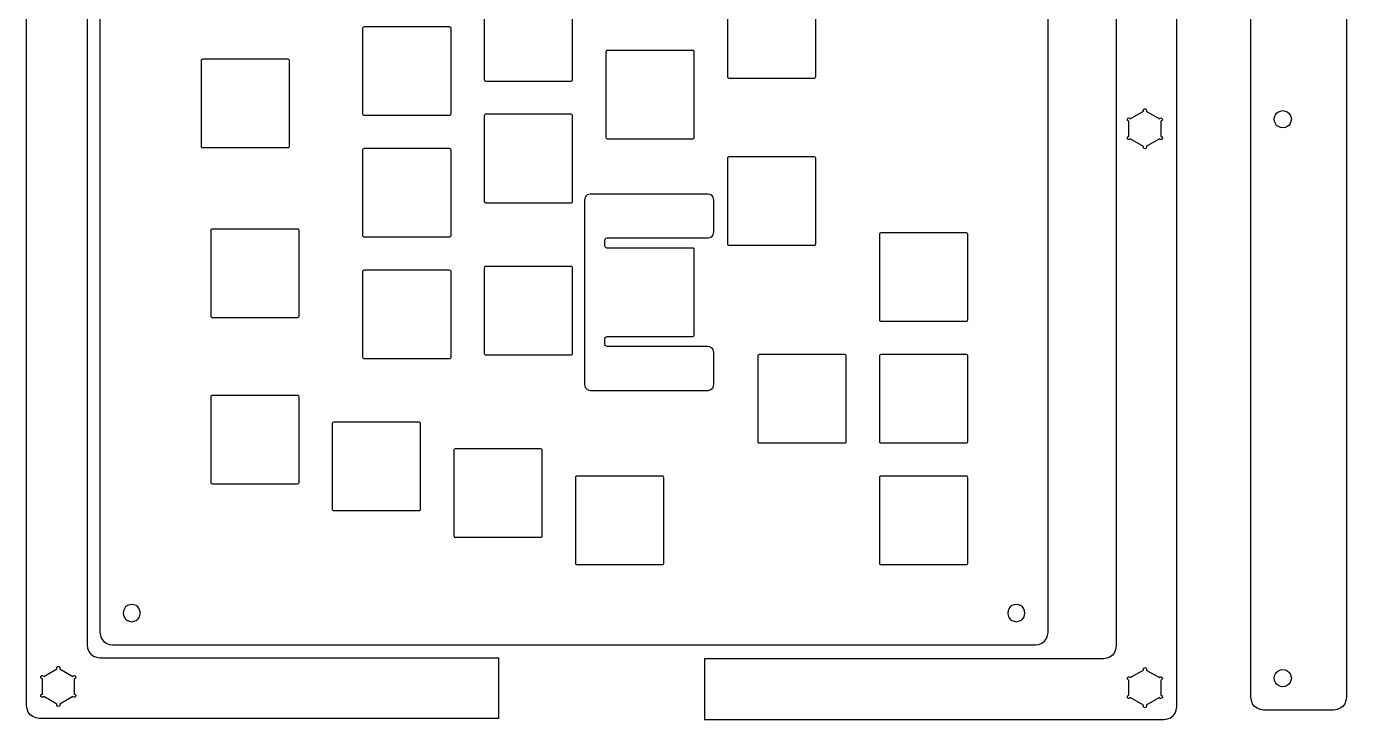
# Model space of a CAD drawing. Extents: x -3 to 2245, y -1140 to 1114.
# Drawn here: x 1464 to 2245, y -1140 to -730 of the extents above; entities that cross this region are included whole.
import ezdxf

# ---------------------------------------------------------------- set-up
doc = ezdxf.new("R2010")
doc.units = 0

msp = doc.modelspace()

# ---------------------------------------------------------------- linework, layer by layer
at = {"layer": 'cutting'}
for p, q in [((1507.34, 253.348), (1507.34, -1088.44)), ((2188.8, -1126.94), (2188.8, 214.839)), ((2245.48, 214.839), (2245.48, -1126.94)), ((1463.85, -1131.88), (1463.85, -410.174)), ((1499.75, -410.174), (1499.75, -1095.98)), ((2109.06, -557.844), (2109.06, -1096.69)), ((2144.96, -1132.58), (2144.96, -557.844)), ((2068.81, -1088.44), (2068.81, -693.45)), ((1734.91, -710.789), (1734.91, -761.424)), ((1787.25, -761.424), (1787.25, -710.789)), ((1878.88, -708.956), (1878.88, -759.591)), ((1931.22, -759.591), (1931.22, -708.956)), ((1663.04, -730.614), (1662.93, -731.042)), ((1662.93, -731.042), (1662.93, -781.678)), ((1663.35, -730.308), (1663.04, -730.614)), ((1663.78, -730.192), (1663.35, -730.308)), ((1714.41, -730.192), (1663.78, -730.192)), ((1714.84, -730.308), (1714.41, -730.192)), ((1715.15, -730.614), (1714.84, -730.308)), ((1715.26, -731.042), (1715.15, -730.614)), ((1715.26, -781.678), (1715.26, -731.042)), ((1567.39, -749.696), (1567.28, -750.125)), ((1567.28, -750.125), (1567.28, -800.76)), ((1567.7, -749.391), (1567.39, -749.696)), ((1568.13, -749.275), (1567.7, -749.391)), ((1618.76, -749.275), (1568.13, -749.275)), ((1619.19, -749.391), (1618.76, -749.275)), ((1619.5, -749.696), (1619.19, -749.391)), ((1619.61, -750.125), (1619.5, -749.696)), ((1619.61, -800.76), (1619.61, -750.125)), ((1807.01, -744.52), (1806.9, -744.948)), ((1806.9, -744.948), (1806.9, -795.583)), ((1807.32, -744.214), (1807.01, -744.52)), ((1807.75, -744.098), (1807.32, -744.214)), ((1858.38, -744.098), (1807.75, -744.098)), ((1858.81, -744.214), (1858.38, -744.098)), ((1859.12, -744.52), (1858.81, -744.214)), ((1859.23, -744.948), (1859.12, -744.52)), ((1859.23, -795.583), (1859.23, -744.948)), ((1734.91, -761.424), (1735.03, -761.852)), ((1735.03, -761.852), (1735.33, -762.157)), ((1735.33, -762.157), (1735.76, -762.273)), ((1735.76, -762.273), (1786.4, -762.273)), ((1786.4, -762.273), (1786.83, -762.157)), ((1786.83, -762.157), (1787.13, -761.852)), ((1787.13, -761.852), (1787.25, -761.424)), ((1878.88, -759.591), (1879, -760.02)), ((1879, -760.02), (1879.3, -760.325)), ((1879.3, -760.325), (1879.73, -760.441)), ((1879.73, -760.441), (1930.37, -760.441)), ((1930.37, -760.441), (1930.8, -760.325)), ((1930.8, -760.325), (1931.1, -760.02)), ((1931.1, -760.02), (1931.22, -759.591)), ((2117.42, -784.553), (2125.26, -780.029)), ((2125.12, -779.564), (2125.25, -779.087)), ((2125.14, -779.73), (2125.12, -779.564)), ((2125.19, -779.884), (2125.14, -779.73)), ((2125.26, -780.029), (2125.19, -779.884)), ((2125.25, -779.087), (2125.59, -778.748)), ((2125.59, -778.748), (2126.07, -778.619)), ((2126.07, -778.619), (2126.54, -778.748)), ((2126.54, -778.748), (2126.88, -779.087)), ((2126.94, -779.884), (2126.87, -780.029)), ((2126.87, -780.029), (2134.71, -784.553)), ((2126.88, -779.087), (2127.01, -779.564)), ((2126.99, -779.73), (2126.94, -779.884)), ((2127.01, -779.564), (2126.99, -779.73)), ((2203.29, -782.266), (2204.075, -781.215)), ((2204.075, -781.215), (2205.13, -780.434)), ((2205.13, -780.434), (2206.37375, -779.981375)), ((2206.37375, -779.981375), (2207.7, -779.735)), ((2207.7, -779.735), (2209.0225, -779.981375)), ((2209.0225, -779.981375), (2210.27, -780.434)), ((2210.27, -780.434), (2211.31625, -781.215)), ((2211.31625, -781.215), (2212.1, -782.266)), ((1662.93, -781.678), (1663.04, -782.106)), ((1663.04, -782.106), (1663.35, -782.412)), ((1663.35, -782.412), (1663.78, -782.528)), ((1663.78, -782.528), (1714.41, -782.528)), ((1714.41, -782.528), (1714.84, -782.412)), ((1714.84, -782.412), (1715.15, -782.106)), ((1715.15, -782.106), (1715.26, -781.678)), ((1735.03, -782.345), (1734.91, -782.774)), ((1734.91, -782.774), (1734.91, -833.409)), ((1735.33, -782.04), (1735.03, -782.345)), ((1735.76, -781.924), (1735.33, -782.04)), ((1786.4, -781.924), (1735.76, -781.924)), ((1786.83, -782.04), (1786.4, -781.924)), ((1787.13, -782.345), (1786.83, -782.04)), ((1787.25, -782.774), (1787.13, -782.345)), ((1787.25, -833.409), (1787.25, -782.774)), ((2115.67, -785.018), (2115.8, -784.541)), ((2115.8, -785.495), (2115.67, -785.018)), ((2115.8, -784.541), (2116.14, -784.202)), ((2116.14, -785.834), (2115.8, -785.495)), ((2116.14, -784.202), (2116.62, -784.073)), ((2116.62, -785.963), (2116.14, -785.834)), ((2116.62, -784.073), (2116.95, -784.135)), ((2116.62, -794.981), (2116.62, -785.963)), ((2116.95, -784.135), (2117.22, -784.304)), ((2117.22, -784.304), (2117.42, -784.553)), ((2134.71, -784.553), (2134.91, -784.304)), ((2134.91, -784.304), (2135.19, -784.135)), ((2135.19, -784.135), (2135.51, -784.073)), ((2135.51, -784.073), (2135.99, -784.202)), ((2135.99, -785.834), (2135.51, -785.963)), ((2135.51, -785.963), (2135.51, -794.981)), ((2135.99, -784.202), (2136.33, -784.541)), ((2136.33, -785.495), (2135.99, -785.834)), ((2136.33, -784.541), (2136.46, -785.018)), ((2136.46, -785.018), (2136.33, -785.495)), ((2202.6, -784.836), (2202.84375, -783.51125)), ((2202.84375, -786.16075), (2202.6, -784.836)), ((2202.84375, -783.51125), (2203.29, -782.266)), ((2203.29, -787.406), (2202.84375, -786.16075)), ((2204.075, -788.457), (2203.29, -787.406)), ((2205.13, -789.238), (2204.075, -788.457)), ((2206.37375, -789.690625), (2205.13, -789.238)), ((2210.27, -789.238), (2209.0225, -789.690625)), ((2211.31625, -788.457), (2210.27, -789.238)), ((2212.1, -787.406), (2211.31625, -788.457)), ((2212.1, -782.266), (2212.55125, -783.51125)), ((2212.55125, -786.16075), (2212.1, -787.406)), ((2212.55125, -783.51125), (2212.8, -784.836)), ((2212.8, -784.836), (2212.55125, -786.16075)), ((1806.9, -795.583), (1807.01, -796.012)), ((1807.01, -796.012), (1807.32, -796.317)), ((1807.32, -796.317), (1807.75, -796.434)), ((1807.75, -796.434), (1858.38, -796.434)), ((1858.38, -796.434), (1858.81, -796.317)), ((1858.81, -796.317), (1859.12, -796.012)), ((1859.12, -796.012), (1859.23, -795.583)), ((2115.67, -795.926), (2115.8, -795.449)), ((2115.8, -796.403), (2115.67, -795.926)), ((2115.8, -795.449), (2116.14, -795.11)), ((2116.14, -796.742), (2115.8, -796.403)), ((2116.14, -795.11), (2116.62, -794.981)), ((2116.62, -796.871), (2116.14, -796.742)), ((2116.95, -796.809), (2116.62, -796.871)), ((2117.22, -796.64), (2116.95, -796.809)), ((2117.42, -796.391), (2117.22, -796.64)), ((2125.26, -800.916), (2117.42, -796.391)), ((2134.71, -796.391), (2126.87, -800.916)), ((2134.91, -796.64), (2134.71, -796.391)), ((2135.19, -796.809), (2134.91, -796.64)), ((2135.51, -796.871), (2135.19, -796.809)), ((2135.51, -794.981), (2135.99, -795.13)), ((2135.99, -796.761), (2135.51, -796.871)), ((2135.99, -795.13), (2136.33, -795.604)), ((2136.33, -796.558), (2135.99, -796.761)), ((2136.33, -795.604), (2136.51125, -796.05825)), ((2136.46, -796.448), (2136.33, -796.558)), ((2136.51125, -796.05825), (2136.46, -796.448)), ((2207.7, -789.937), (2206.37375, -789.690625)), ((2209.0225, -789.690625), (2207.7, -789.937)), ((1567.28, -800.76), (1567.39, -801.189)), ((1567.39, -801.189), (1567.7, -801.494)), ((1567.7, -801.494), (1568.13, -801.61)), ((1568.13, -801.61), (1618.76, -801.61)), ((1618.76, -801.61), (1619.19, -801.494)), ((1619.19, -801.494), (1619.5, -801.189)), ((1619.5, -801.189), (1619.61, -800.76)), ((1663.04, -802.598), (1662.93, -803.027)), ((1662.93, -803.027), (1662.93, -853.663)), ((1663.35, -802.293), (1663.04, -802.598)), ((1663.78, -802.177), (1663.35, -802.293)), ((1714.41, -802.177), (1663.78, -802.177)), ((1714.84, -802.293), (1714.41, -802.177)), ((1715.15, -802.598), (1714.84, -802.293)), ((1715.26, -803.027), (1715.15, -802.598)), ((1715.26, -853.663), (1715.26, -803.027)), ((2125.12, -801.38), (2125.14, -801.214)), ((2125.25, -801.857), (2125.12, -801.38)), ((2125.14, -801.214), (2125.19, -801.06)), ((2125.19, -801.06), (2125.26, -800.916)), ((2125.59, -802.196), (2125.25, -801.857)), ((2126.07, -802.325), (2125.59, -802.196)), ((2126.54, -802.196), (2126.07, -802.325)), ((2126.88, -801.857), (2126.54, -802.196)), ((2126.87, -800.916), (2126.94, -801.059)), ((2127.01, -801.38), (2126.88, -801.857)), ((2126.94, -801.059), (2126.99, -801.214)), ((2126.99, -801.214), (2127.01, -801.38)), ((1879, -807.506), (1878.88, -807.935)), ((1878.88, -807.935), (1878.88, -858.57)), ((1879.3, -807.201), (1879, -807.506)), ((1879.73, -807.085), (1879.3, -807.201)), ((1930.37, -807.085), (1879.73, -807.085)), ((1930.8, -807.201), (1930.37, -807.085)), ((1931.1, -807.506), (1930.8, -807.201)), ((1931.22, -807.935), (1931.1, -807.506)), ((1931.22, -858.57), (1931.22, -807.935)), ((1734.91, -833.409), (1735.03, -833.837)), ((1735.03, -833.837), (1735.33, -834.142)), ((1735.33, -834.142), (1735.76, -834.258)), ((1735.76, -834.258), (1786.4, -834.258)), ((1786.4, -834.258), (1786.83, -834.142)), ((1786.83, -834.142), (1787.13, -833.837)), ((1787.13, -833.837), (1787.25, -833.409)), ((1794.38875, -831.775125), (1794.22, -832.684)), ((1794.22, -832.684), (1794.22, -941.799)), ((1794.7, -830.921), (1794.38875, -831.775125)), ((1795.23125, -830.200875), (1794.7, -830.921)), ((1795.95, -829.666), (1795.23125, -830.200875)), ((1796.805, -829.357), (1795.95, -829.666)), ((1797.72, -829.189), (1796.805, -829.357)), ((1867.38, -829.189), (1797.72, -829.189)), ((1868.28625, -829.353125), (1867.38, -829.189)), ((1869.14, -829.659), (1868.28625, -829.353125)), ((1869.86375, -830.1905), (1869.14, -829.659)), ((1870.4, -830.908), (1869.86375, -830.1905)), ((1870.71625, -831.76075), (1870.4, -830.908)), ((1870.89, -832.669), (1870.71625, -831.76075)), ((1870.89, -851.562), (1870.89, -832.669)), ((1573.06, -850.258), (1572.95, -850.687)), ((1573.06, -850.258), (1572.95, -850.687)), ((1572.95, -850.687), (1572.95, -901.322)), ((1572.95, -850.687), (1572.95, -901.322)), ((1573.37, -849.953), (1573.06, -850.258)), ((1573.37, -849.953), (1573.06, -850.258)), ((1573.8, -849.837), (1573.37, -849.953)), ((1573.8, -849.837), (1573.37, -849.953)), ((1624.43, -849.837), (1573.8, -849.837)), ((1624.43, -849.837), (1573.8, -849.837)), ((1624.86, -849.953), (1624.43, -849.837)), ((1624.86, -849.953), (1624.43, -849.837)), ((1625.17, -850.258), (1624.86, -849.953)), ((1625.17, -850.258), (1624.86, -849.953)), ((1625.28, -850.687), (1625.17, -850.258)), ((1625.28, -850.687), (1625.17, -850.258)), ((1625.28, -901.322), (1625.28, -850.687)), ((1625.28, -901.322), (1625.28, -850.687)), ((1870.72625, -852.4725), (1870.89, -851.562)), ((1662.93, -853.663), (1663.04, -854.091)), ((1663.04, -854.091), (1663.35, -854.396)), ((1663.35, -854.396), (1663.78, -854.513)), ((1663.78, -854.513), (1714.41, -854.513)), ((1714.41, -854.513), (1714.84, -854.396)), ((1714.84, -854.396), (1715.15, -854.091)), ((1715.15, -854.091), (1715.26, -853.663)), ((1806.33, -856.49), (1806.52, -855.775)), ((1806.33, -859.656), (1806.33, -856.49)), ((1806.52, -860.371), (1806.33, -859.656)), ((1806.52, -855.775), (1807.03, -855.266)), ((1807.03, -855.266), (1807.75, -855.072)), ((1807.75, -855.072), (1867.41, -855.072)), ((1867.41, -855.072), (1868.31625, -854.902375)), ((1868.31625, -854.902375), (1869.17, -854.591)), ((1869.17, -854.591), (1869.88875, -854.052625)), ((1869.88875, -854.052625), (1870.42, -853.329)), ((1870.42, -853.329), (1870.72625, -852.4725)), ((1878.88, -858.57), (1879, -858.999)), ((1879, -858.999), (1879.3, -859.304)), ((1879.3, -859.304), (1879.73, -859.42)), ((1879.73, -859.42), (1930.37, -859.42)), ((1930.37, -859.42), (1930.8, -859.304)), ((1930.8, -859.304), (1931.1, -858.999)), ((1931.1, -858.999), (1931.22, -858.57)), ((1968.98, -852.497), (1968.86, -852.926)), ((1968.86, -852.926), (1968.86, -903.561)), ((1969.28, -852.192), (1968.98, -852.497)), ((1969.71, -852.076), (1969.28, -852.192)), ((2020.35, -852.076), (1969.71, -852.076)), ((2020.78, -852.192), (2020.35, -852.076)), ((2021.08, -852.497), (2020.78, -852.192)), ((2021.2, -852.926), (2021.08, -852.497)), ((2021.2, -903.561), (2021.2, -852.926)), ((1807.03, -860.88), (1806.52, -860.371)), ((1807.75, -861.074), (1807.03, -860.88)), ((1858.38, -861.074), (1807.75, -861.074)), ((1858.81, -861.19), (1858.38, -861.074)), ((1859.12, -861.495), (1858.81, -861.19)), ((1859.23, -861.924), (1859.12, -861.495)), ((1859.23, -912.559), (1859.23, -861.924)), ((1663.04, -874.584), (1662.93, -875.012)), ((1662.93, -875.012), (1662.93, -925.647)), ((1663.35, -874.279), (1663.04, -874.584)), ((1663.78, -874.162), (1663.35, -874.279)), ((1714.41, -874.162), (1663.78, -874.162)), ((1714.84, -874.279), (1714.41, -874.162)), ((1715.15, -874.584), (1714.84, -874.279)), ((1715.26, -875.012), (1715.15, -874.584)), ((1715.26, -925.647), (1715.26, -875.012)), ((1735.03, -872.354), (1734.91, -872.782)), ((1734.91, -872.782), (1734.91, -923.418)), ((1735.33, -872.049), (1735.03, -872.354)), ((1735.76, -871.934), (1735.33, -872.049)), ((1786.4, -871.934), (1735.76, -871.934)), ((1786.83, -872.049), (1786.4, -871.934)), ((1787.13, -872.354), (1786.83, -872.049)), ((1787.25, -872.782), (1787.13, -872.354)), ((1787.25, -923.418), (1787.25, -872.782)), ((1572.95, -901.322), (1573.06, -901.751)), ((1572.95, -901.322), (1573.06, -901.751)), ((1573.06, -901.751), (1573.37, -902.056)), ((1573.06, -901.751), (1573.37, -902.056)), ((1573.37, -902.056), (1573.8, -902.172)), ((1573.37, -902.056), (1573.8, -902.172)), ((1573.8, -902.172), (1624.43, -902.172)), ((1573.8, -902.172), (1624.43, -902.172)), ((1624.43, -902.172), (1624.86, -902.056)), ((1624.43, -902.172), (1624.86, -902.056)), ((1624.86, -902.056), (1625.17, -901.751)), ((1624.86, -902.056), (1625.17, -901.751)), ((1625.17, -901.751), (1625.28, -901.322)), ((1625.17, -901.751), (1625.28, -901.322)), ((1968.86, -903.561), (1968.98, -903.989)), ((1968.98, -903.989), (1969.28, -904.294)), ((1969.28, -904.294), (1969.71, -904.41)), ((1969.71, -904.41), (2020.35, -904.41)), ((2020.35, -904.41), (2020.78, -904.294)), ((2020.78, -904.294), (2021.08, -903.989)), ((2021.08, -903.989), (2021.2, -903.561)), ((1806.33, -914.826), (1806.52, -914.111)), ((1806.52, -914.111), (1807.03, -913.603)), ((1807.03, -913.603), (1807.75, -913.409)), ((1807.75, -913.409), (1858.38, -913.409)), ((1858.38, -913.409), (1858.81, -913.293)), ((1858.81, -913.293), (1859.12, -912.988)), ((1859.12, -912.988), (1859.23, -912.559)), ((1806.33, -917.993), (1806.33, -914.826)), ((1806.52, -918.708), (1806.33, -917.993)), ((1807.03, -919.217), (1806.52, -918.708)), ((1807.75, -919.411), (1807.03, -919.217)), ((1867.38, -919.411), (1807.75, -919.411)), ((1868.28625, -919.57475), (1867.38, -919.411)), ((1869.14, -919.881), (1868.28625, -919.57475)), ((1869.86375, -920.4125), (1869.14, -919.881)), ((1870.4, -921.13), (1869.86375, -920.4125)), ((1870.71625, -921.98225), (1870.4, -921.13)), ((1870.89, -922.89), (1870.71625, -921.98225)), ((1662.93, -925.647), (1663.04, -926.076)), ((1663.04, -926.076), (1663.35, -926.381)), ((1663.35, -926.381), (1663.78, -926.498)), ((1663.78, -926.498), (1714.41, -926.498)), ((1714.41, -926.498), (1714.84, -926.381)), ((1714.84, -926.381), (1715.15, -926.076)), ((1715.15, -926.076), (1715.26, -925.647)), ((1734.91, -923.418), (1735.03, -923.846)), ((1735.03, -923.846), (1735.33, -924.151)), ((1735.33, -924.151), (1735.76, -924.268)), ((1735.76, -924.268), (1786.4, -924.268)), ((1786.4, -924.268), (1786.83, -924.151)), ((1786.83, -924.151), (1787.13, -923.846)), ((1787.13, -923.846), (1787.25, -923.418)), ((1870.89, -941.785), (1870.89, -922.89)), ((1896.99, -924.482), (1896.88, -924.911)), ((1896.88, -924.911), (1896.88, -975.546)), ((1897.3, -924.177), (1896.99, -924.482)), ((1897.73, -924.06), (1897.3, -924.177)), ((1948.36, -924.06), (1897.73, -924.06)), ((1948.79, -924.177), (1948.36, -924.06)), ((1949.1, -924.482), (1948.79, -924.177)), ((1949.21, -924.911), (1949.1, -924.482)), ((1949.21, -975.546), (1949.21, -924.911)), ((1968.98, -924.482), (1968.86, -924.911)), ((1968.86, -924.911), (1968.86, -975.546)), ((1969.28, -924.177), (1968.98, -924.482)), ((1969.71, -924.06), (1969.28, -924.177)), ((2020.35, -924.06), (1969.71, -924.06)), ((2020.78, -924.177), (2020.35, -924.06)), ((2021.08, -924.482), (2020.78, -924.177)), ((2021.2, -924.911), (2021.08, -924.482)), ((2021.2, -975.546), (2021.2, -924.911)), ((1794.22, -941.799), (1794.38875, -942.70775)), ((1794.38875, -942.70775), (1794.7, -943.561)), ((1794.7, -943.561), (1795.23125, -944.281)), ((1795.23125, -944.281), (1795.95, -944.815)), ((1795.95, -944.815), (1796.805, -945.124875)), ((1796.805, -945.124875), (1797.72, -945.293)), ((1797.72, -945.293), (1867.41, -945.293)), ((1867.41, -945.293), (1868.31625, -945.123375)), ((1868.31625, -945.123375), (1869.17, -944.812)), ((1869.17, -944.812), (1869.88875, -944.27375)), ((1869.88875, -944.27375), (1870.42, -943.551)), ((1870.42, -943.551), (1870.72625, -942.694625)), ((1870.72625, -942.694625), (1870.89, -941.785)), ((1573.06, -948.694), (1572.95, -949.123)), ((1573.06, -948.694), (1572.95, -949.123)), ((1572.95, -949.123), (1572.95, -999.758)), ((1572.95, -949.123), (1572.95, -999.758)), ((1573.37, -948.389), (1573.06, -948.694)), ((1573.37, -948.389), (1573.06, -948.694)), ((1573.8, -948.273), (1573.37, -948.389)), ((1573.8, -948.273), (1573.37, -948.389)), ((1624.43, -948.273), (1573.8, -948.273)), ((1624.43, -948.273), (1573.8, -948.273)), ((1624.86, -948.389), (1624.43, -948.273)), ((1624.86, -948.389), (1624.43, -948.273)), ((1625.17, -948.694), (1624.86, -948.389)), ((1625.17, -948.694), (1624.86, -948.389)), ((1625.28, -949.123), (1625.17, -948.694)), ((1625.28, -949.123), (1625.17, -948.694)), ((1625.28, -999.758), (1625.28, -949.123)), ((1625.28, -999.758), (1625.28, -949.123)), ((1645.05, -964.565), (1644.93, -964.994)), ((1645.05, -964.565), (1644.93, -964.994)), ((1644.93, -964.994), (1644.93, -1015.63)), ((1644.93, -964.994), (1644.93, -1015.63)), ((1645.35, -964.26), (1645.05, -964.565)), ((1645.35, -964.26), (1645.05, -964.565)), ((1645.78, -964.143), (1645.35, -964.26)), ((1645.78, -964.143), (1645.35, -964.26)), ((1696.42, -964.143), (1645.78, -964.143)), ((1696.42, -964.143), (1645.78, -964.143)), ((1696.84, -964.26), (1696.42, -964.143)), ((1696.84, -964.26), (1696.42, -964.143)), ((1697.15, -964.565), (1696.84, -964.26)), ((1697.15, -964.565), (1696.84, -964.26)), ((1697.27, -964.994), (1697.15, -964.565)), ((1697.27, -964.994), (1697.15, -964.565)), ((1697.27, -1015.63), (1697.27, -964.994)), ((1697.27, -1015.63), (1697.27, -964.994)), ((1896.88, -975.546), (1896.99, -975.974)), ((1896.99, -975.974), (1897.3, -976.279)), ((1897.3, -976.279), (1897.73, -976.395)), ((1897.73, -976.395), (1948.36, -976.395)), ((1948.36, -976.395), (1948.79, -976.279)), ((1948.79, -976.279), (1949.1, -975.974)), ((1949.1, -975.974), (1949.21, -975.546)), ((1968.86, -975.546), (1968.98, -975.974)), ((1968.98, -975.974), (1969.28, -976.279)), ((1969.28, -976.279), (1969.71, -976.395)), ((1969.71, -976.395), (2020.35, -976.395)), ((2020.35, -976.395), (2020.78, -976.279)), ((2020.78, -976.279), (2021.08, -975.974)), ((2021.08, -975.974), (2021.2, -975.546)), ((1717.03, -980.331), (1716.92, -980.76)), ((1716.92, -980.76), (1716.92, -1031.4)), ((1717.34, -980.027), (1717.03, -980.331)), ((1717.77, -979.911), (1717.34, -980.027)), ((1768.4, -979.911), (1717.77, -979.911)), ((1768.83, -980.027), (1768.4, -979.911)), ((1769.14, -980.331), (1768.83, -980.027)), ((1769.25, -980.76), (1769.14, -980.331)), ((1769.25, -1031.4), (1769.25, -980.76)), ((1572.95, -999.758), (1573.06, -1000.19)), ((1572.95, -999.758), (1573.06, -1000.19)), ((1573.06, -1000.19), (1573.37, -1000.49)), ((1573.06, -1000.19), (1573.37, -1000.49)), ((1624.86, -1000.49), (1625.17, -1000.19)), ((1624.86, -1000.49), (1625.17, -1000.19)), ((1625.17, -1000.19), (1625.28, -999.758)), ((1625.17, -1000.19), (1625.28, -999.758)), ((1789.02, -996.467), (1788.9, -996.896)), ((1788.9, -996.896), (1788.9, -1047.53)), ((1789.32, -996.162), (1789.02, -996.467)), ((1789.75, -996.046), (1789.32, -996.162)), ((1840.39, -996.046), (1789.75, -996.046)), ((1840.82, -996.162), (1840.39, -996.046)), ((1841.12, -996.467), (1840.82, -996.162)), ((1841.24, -996.896), (1841.12, -996.467)), ((1841.24, -1047.53), (1841.24, -996.896)), ((1968.98, -996.467), (1968.86, -996.896)), ((1968.86, -996.896), (1968.86, -1047.53)), ((1969.28, -996.162), (1968.98, -996.467)), ((1969.71, -996.046), (1969.28, -996.162)), ((2020.35, -996.046), (1969.71, -996.046)), ((2020.78, -996.162), (2020.35, -996.046)), ((2021.08, -996.467), (2020.78, -996.162)), ((2021.2, -996.896), (2021.08, -996.467)), ((2021.2, -1047.53), (2021.2, -996.896)), ((1573.37, -1000.49), (1573.8, -1000.61)), ((1573.37, -1000.49), (1573.8, -1000.61)), ((1573.8, -1000.61), (1624.43, -1000.61)), ((1573.8, -1000.61), (1624.43, -1000.61)), ((1624.43, -1000.61), (1624.86, -1000.49)), ((1624.43, -1000.61), (1624.86, -1000.49)), ((1644.93, -1015.63), (1645.05, -1016.06)), ((1644.93, -1015.63), (1645.05, -1016.06)), ((1645.05, -1016.06), (1645.35, -1016.36)), ((1645.05, -1016.06), (1645.35, -1016.36)), ((1696.84, -1016.36), (1697.15, -1016.06)), ((1696.84, -1016.36), (1697.15, -1016.06)), ((1697.15, -1016.06), (1697.27, -1015.63)), ((1697.15, -1016.06), (1697.27, -1015.63)), ((1645.35, -1016.36), (1645.78, -1016.48)), ((1645.35, -1016.36), (1645.78, -1016.48)), ((1645.78, -1016.48), (1696.42, -1016.48)), ((1645.78, -1016.48), (1696.42, -1016.48)), ((1696.42, -1016.48), (1696.84, -1016.36)), ((1696.42, -1016.48), (1696.84, -1016.36)), ((1716.92, -1031.4), (1717.03, -1031.82)), ((1769.14, -1031.82), (1769.25, -1031.4)), ((1717.03, -1031.82), (1717.34, -1032.13)), ((1717.34, -1032.13), (1717.77, -1032.25)), ((1717.77, -1032.25), (1768.4, -1032.25)), ((1768.4, -1032.25), (1768.83, -1032.13)), ((1768.83, -1032.13), (1769.14, -1031.82)), ((1788.9, -1047.53), (1789.02, -1047.96)), ((1789.02, -1047.96), (1789.32, -1048.26)), ((1789.32, -1048.26), (1789.75, -1048.38)), ((1789.75, -1048.38), (1840.39, -1048.38)), ((1840.39, -1048.38), (1840.82, -1048.26)), ((1840.82, -1048.26), (1841.12, -1047.96)), ((1841.12, -1047.96), (1841.24, -1047.53)), ((1968.86, -1047.53), (1968.98, -1047.96)), ((1968.98, -1047.96), (1969.28, -1048.26)), ((1969.28, -1048.26), (1969.71, -1048.38)), ((1969.71, -1048.38), (2020.35, -1048.38)), ((2020.35, -1048.38), (2020.78, -1048.26)), ((2020.78, -1048.26), (2021.08, -1047.96)), ((2021.08, -1047.96), (2021.2, -1047.53)), ((1521.375, -1075.7775), (1521.13, -1077.1)), ((1521.13, -1077.1), (1521.375, -1078.4225)), ((1521.83, -1074.53), (1521.375, -1075.7775)), ((1521.375, -1078.4225), (1521.83, -1079.67)), ((1522.61, -1073.48), (1521.83, -1074.53)), ((1523.66, -1072.7), (1522.61, -1073.48)), ((1524.9075, -1072.245), (1523.66, -1072.7)), ((1526.23, -1072), (1524.9075, -1072.245)), ((1527.5525, -1072.245), (1526.23, -1072)), ((1528.8, -1072.7), (1527.5525, -1072.245)), ((1529.85375, -1073.48), (1528.8, -1072.7)), ((1530.63, -1074.53), (1529.85375, -1073.48)), ((1531.085, -1075.7775), (1530.63, -1074.53)), ((1530.63, -1079.67), (1531.085, -1078.4225)), ((1531.33, -1077.1), (1531.085, -1075.7775)), ((1531.085, -1078.4225), (1531.33, -1077.1)), ((2045.06375, -1075.76625), (2044.82, -1077.1)), ((2044.82, -1077.1), (2045.06375, -1078.4225)), ((2045.51, -1074.53), (2045.06375, -1075.76625)), ((2045.06375, -1078.4225), (2045.51, -1079.67)), ((2046.295, -1073.49875), (2045.51, -1074.53)), ((2047.35, -1072.7), (2046.295, -1073.49875)), ((2048.59375, -1072.1775), (2047.35, -1072.7)), ((2049.92, -1072), (2048.59375, -1072.1775)), ((2051.2425, -1072.1775), (2049.92, -1072)), ((2052.49, -1072.7), (2051.2425, -1072.1775)), ((2053.54, -1073.49875), (2052.49, -1072.7)), ((2054.32, -1074.53), (2053.54, -1073.49875)), ((2054.77125, -1075.76625), (2054.32, -1074.53)), ((2054.32, -1079.67), (2054.77125, -1078.4225)), ((2055.02, -1077.1), (2054.77125, -1075.76625)), ((2054.77125, -1078.4225), (2055.02, -1077.1)), ((1521.83, -1079.67), (1522.61, -1080.72)), ((1522.61, -1080.72), (1523.66, -1081.5)), ((1523.66, -1081.5), (1524.9075, -1081.955)), ((1524.9075, -1081.955), (1526.23, -1082.2)), ((1526.23, -1082.2), (1527.5525, -1081.955)), ((1527.5525, -1081.955), (1528.8, -1081.5)), ((1528.8, -1081.5), (1529.85375, -1080.72)), ((1529.85375, -1080.72), (1530.63, -1079.67)), ((2045.51, -1079.67), (2046.295, -1080.72)), ((2046.295, -1080.72), (2047.35, -1081.5)), ((2047.35, -1081.5), (2048.59375, -1081.955)), ((2048.59375, -1081.955), (2049.92, -1082.2)), ((2049.92, -1082.2), (2051.2425, -1081.955)), ((2051.2425, -1081.955), (2052.49, -1081.5)), ((2052.49, -1081.5), (2053.54, -1080.72)), ((2053.54, -1080.72), (2054.32, -1079.67)), ((1507.34, -1088.44), (1507.70125, -1090.40125)), ((1507.70125, -1090.40125), (1508.37, -1092.25)), ((1508.37, -1092.25), (1509.52625, -1093.80375)), ((1509.52625, -1093.80375), (1511.08, -1094.96)), ((2065.07, -1094.96), (2066.62375, -1093.80375)), ((2066.62375, -1093.80375), (2067.78, -1092.25)), ((2067.78, -1092.25), (2068.44875, -1090.40125)), ((2068.44875, -1090.40125), (2068.81, -1088.44)), ((1499.75, -1095.98), (1500.1075, -1097.95)), ((1500.1075, -1097.95), (1500.78, -1099.8)), ((1500.78, -1099.8), (1501.93625, -1101.35375)), ((1501.93625, -1101.35375), (1503.49, -1102.51)), ((1511.08, -1094.96), (1512.92875, -1095.62875)), ((1512.92875, -1095.62875), (1514.89, -1095.99)), ((1514.89, -1095.99), (2061.25, -1095.99)), ((2061.25, -1095.99), (2063.22, -1095.62875)), ((2063.22, -1095.62875), (2065.07, -1094.96)), ((2106.87375, -1102.06375), (2105.32, -1103.22)), ((2108.03, -1100.51), (2106.87375, -1102.06375)), ((2108.69875, -1098.66), (2108.03, -1100.51)), ((2109.06, -1096.69), (2108.69875, -1098.66)), ((1481.8, -1109.63), (1481.93, -1109.15)), ((1481.82, -1109.8), (1481.8, -1109.63)), ((1481.87, -1109.95), (1481.82, -1109.8)), ((1481.93, -1109.15), (1482.27, -1108.82)), ((1482.27, -1108.82), (1482.74, -1108.69)), ((1482.74, -1108.69), (1483.22, -1108.82)), ((1483.22, -1108.82), (1483.56, -1109.15)), ((1483.56, -1109.15), (1483.69, -1109.63)), ((1483.67, -1109.8), (1483.62, -1109.95)), ((1483.69, -1109.63), (1483.67, -1109.8)), ((1503.49, -1102.51), (1505.33875, -1103.17875)), ((1505.33875, -1103.17875), (1507.3, -1103.54)), ((1507.3, -1103.54), (1743.39, -1103.54)), ((1743.39, -1103.54), (1743.39, -1139.43)), ((2101.5, -1104.25), (1865.42, -1104.25)), ((1865.42, -1104.25), (1865.42, -1140.14)), ((2103.47, -1103.885), (2101.5, -1104.25)), ((2105.32, -1103.22), (2103.47, -1103.885)), ((2125.12, -1110.34), (2125.25, -1109.86)), ((2125.25, -1109.86), (2125.59, -1109.52)), ((2125.59, -1109.52), (2126.07, -1109.39)), ((2126.07, -1109.39), (2126.54, -1109.52)), ((2126.54, -1109.52), (2126.88, -1109.86)), ((2126.88, -1109.86), (2127.01, -1110.34)), ((1472.29875, -1114.955), (1472.35, -1114.56)), ((1472.48, -1115.41), (1472.29875, -1114.955)), ((1472.35, -1114.56), (1472.48, -1114.45)), ((1472.48, -1114.45), (1472.82, -1114.25)), ((1472.82, -1115.88), (1472.48, -1115.41)), ((1472.82, -1114.25), (1473.3, -1114.14)), ((1473.3, -1116.03), (1472.82, -1115.88)), ((1473.3, -1114.14), (1473.62, -1114.2)), ((1473.3, -1125.05), (1473.3, -1116.03)), ((1473.62, -1114.2), (1473.9, -1114.37)), ((1473.9, -1114.37), (1474.1, -1114.62)), ((1474.1, -1114.62), (1481.94, -1110.1)), ((1481.94, -1110.1), (1481.87, -1109.95)), ((1483.62, -1109.95), (1483.55, -1110.1)), ((1483.55, -1110.1), (1491.39, -1114.62)), ((1491.39, -1114.62), (1491.59, -1114.37)), ((1491.59, -1114.37), (1491.86, -1114.2)), ((1491.86, -1114.2), (1492.19, -1114.14)), ((1492.19, -1114.14), (1492.67, -1114.27)), ((1492.67, -1115.9), (1492.19, -1116.03)), ((1492.19, -1116.03), (1492.19, -1125.05)), ((1492.67, -1114.27), (1493.01, -1114.61)), ((1493.01, -1115.56), (1492.67, -1115.9)), ((1493.01, -1114.61), (1493.14, -1115.09)), ((1493.14, -1115.09), (1493.01, -1115.56)), ((2115.67, -1115.79), (2115.8, -1115.31)), ((2115.8, -1116.27), (2115.67, -1115.79)), ((2115.8, -1115.31), (2116.14, -1114.97)), ((2116.14, -1116.61), (2115.8, -1116.27)), ((2116.14, -1114.97), (2116.62, -1114.85)), ((2116.62, -1116.73), (2116.14, -1116.61)), ((2116.62, -1114.85), (2116.95, -1114.91)), ((2116.62, -1125.75), (2116.62, -1116.73)), ((2116.95, -1114.91), (2117.22, -1115.08)), ((2117.22, -1115.08), (2117.42, -1115.33)), ((2117.42, -1115.33), (2125.26, -1110.8)), ((2125.14, -1110.5), (2125.12, -1110.34)), ((2125.19, -1110.66), (2125.14, -1110.5)), ((2125.26, -1110.8), (2125.19, -1110.66)), ((2126.94, -1110.66), (2126.87, -1110.8)), ((2126.87, -1110.8), (2134.71, -1115.33)), ((2126.99, -1110.5), (2126.94, -1110.66)), ((2127.01, -1110.34), (2126.99, -1110.5)), ((2134.71, -1115.33), (2134.91, -1115.08)), ((2134.91, -1115.08), (2135.19, -1114.91)), ((2135.19, -1114.91), (2135.51, -1114.85)), ((2135.51, -1114.85), (2135.99, -1114.97)), ((2135.99, -1116.61), (2135.51, -1116.73)), ((2135.51, -1116.73), (2135.51, -1125.75)), ((2135.99, -1114.97), (2136.33, -1115.31)), ((2136.33, -1116.27), (2135.99, -1116.61)), ((2136.33, -1115.31), (2136.46, -1115.79)), ((2136.46, -1115.79), (2136.33, -1116.27)), ((2202.6, -1115.61), (2202.84375, -1114.27625)), ((2202.84375, -1116.9325), (2202.6, -1115.61)), ((2202.84375, -1114.27625), (2203.29, -1113.04)), ((2203.29, -1118.18), (2202.84375, -1116.9325)), ((2203.29, -1113.04), (2204.075, -1112.005)), ((2204.075, -1112.005), (2205.13, -1111.21)), ((2205.13, -1111.21), (2206.37375, -1110.6875)), ((2206.37375, -1110.6875), (2207.7, -1110.51)), ((2207.7, -1110.51), (2209.0225, -1110.6875)), ((2209.0225, -1110.6875), (2210.27, -1111.21)), ((2210.27, -1111.21), (2211.31625, -1112.005)), ((2211.31625, -1112.005), (2212.1, -1113.04)), ((2212.1, -1113.04), (2212.55125, -1114.27625)), ((2212.55125, -1116.9325), (2212.1, -1118.18)), ((2212.55125, -1114.27625), (2212.8, -1115.61)), ((2212.8, -1115.61), (2212.55125, -1116.9325)), ((1472.35, -1125.99), (1472.48, -1125.52)), ((1472.48, -1125.52), (1472.82, -1125.18)), ((1472.82, -1125.18), (1473.3, -1125.05)), ((1492.19, -1125.05), (1492.67, -1125.18)), ((1492.67, -1125.18), (1493.01, -1125.52)), ((1493.01, -1125.52), (1493.14, -1125.99)), ((2204.075, -1119.23), (2203.29, -1118.18)), ((2205.13, -1120.01), (2204.075, -1119.23)), ((2206.37375, -1120.465), (2205.13, -1120.01)), ((2207.7, -1120.71), (2206.37375, -1120.465)), ((2209.0225, -1120.465), (2207.7, -1120.71)), ((2210.27, -1120.01), (2209.0225, -1120.465)), ((2211.31625, -1119.23), (2210.27, -1120.01)), ((2212.1, -1118.18), (2211.31625, -1119.23)), ((1464.215, -1133.84125), (1463.85, -1131.88)), ((1472.48, -1126.47), (1472.35, -1125.99)), ((1472.82, -1126.81), (1472.48, -1126.47)), ((1473.3, -1126.94), (1472.82, -1126.81)), ((1473.62, -1126.88), (1473.3, -1126.94)), ((1473.9, -1126.71), (1473.62, -1126.88)), ((1474.1, -1126.46), (1473.9, -1126.71)), ((1481.94, -1130.98), (1474.1, -1126.46)), ((1481.8, -1131.45), (1481.82, -1131.28)), ((1481.93, -1131.92), (1481.8, -1131.45)), ((1481.82, -1131.28), (1481.87, -1131.13)), ((1481.87, -1131.13), (1481.94, -1130.98)), ((1482.27, -1132.26), (1481.93, -1131.92)), ((1482.74, -1132.39), (1482.27, -1132.26)), ((1483.22, -1132.26), (1482.74, -1132.39)), ((1483.56, -1131.92), (1483.22, -1132.26)), ((1491.39, -1126.46), (1483.55, -1130.98)), ((1483.55, -1130.98), (1483.62, -1131.13)), ((1483.69, -1131.45), (1483.56, -1131.92)), ((1483.62, -1131.13), (1483.67, -1131.28)), ((1483.67, -1131.28), (1483.69, -1131.45)), ((1491.59, -1126.71), (1491.39, -1126.46)), ((1491.86, -1126.88), (1491.59, -1126.71)), ((1492.19, -1126.94), (1491.86, -1126.88)), ((1492.67, -1126.81), (1492.19, -1126.94)), ((1493.01, -1126.47), (1492.67, -1126.81)), ((1493.14, -1125.99), (1493.01, -1126.47)), ((2115.67, -1126.7), (2115.8, -1126.22)), ((2115.8, -1127.18), (2115.67, -1126.7)), ((2115.8, -1126.22), (2116.14, -1125.88)), ((2116.14, -1127.51), (2115.8, -1127.18)), ((2116.14, -1125.88), (2116.62, -1125.75)), ((2116.62, -1127.64), (2116.14, -1127.51)), ((2116.95, -1127.58), (2116.62, -1127.64)), ((2117.22, -1127.41), (2116.95, -1127.58)), ((2117.42, -1127.16), (2117.22, -1127.41)), ((2125.26, -1131.69), (2117.42, -1127.16)), ((2125.12, -1132.15), (2125.14, -1131.99)), ((2125.25, -1132.63), (2125.12, -1132.15)), ((2125.14, -1131.99), (2125.19, -1131.83)), ((2125.19, -1131.83), (2125.26, -1131.69)), ((2125.59, -1132.97), (2125.25, -1132.63)), ((2126.07, -1133.1), (2125.59, -1132.97)), ((2126.54, -1132.97), (2126.07, -1133.1)), ((2126.88, -1132.63), (2126.54, -1132.97)), ((2134.71, -1127.16), (2126.87, -1131.69)), ((2126.87, -1131.69), (2126.94, -1131.83)), ((2127.01, -1132.15), (2126.88, -1132.63)), ((2126.94, -1131.83), (2126.99, -1131.99)), ((2126.99, -1131.99), (2127.01, -1132.15)), ((2134.91, -1127.41), (2134.71, -1127.16)), ((2135.19, -1127.58), (2134.91, -1127.41)), ((2135.51, -1127.64), (2135.19, -1127.58)), ((2135.51, -1125.75), (2135.99, -1125.9)), ((2135.99, -1127.53), (2135.51, -1127.64)), ((2135.99, -1125.9), (2136.33, -1126.38)), ((2136.33, -1127.33), (2135.99, -1127.53)), ((2136.33, -1126.38), (2136.51125, -1126.83)), ((2136.46, -1127.22), (2136.33, -1127.33)), ((2136.51125, -1126.83), (2136.46, -1127.22)), ((2144.595, -1134.545), (2144.96, -1132.58)), ((2189.16625, -1128.91), (2188.8, -1126.94)), ((2189.84, -1130.76), (2189.16625, -1128.91)), ((2190.9925, -1132.31375), (2189.84, -1130.76)), ((2192.55, -1133.47), (2190.9925, -1132.31375)), ((2243.29375, -1132.31375), (2241.74, -1133.47)), ((2244.45, -1130.76), (2243.29375, -1132.31375)), ((2245.1225, -1128.91), (2244.45, -1130.76)), ((2245.48, -1126.94), (2245.1225, -1128.91)), ((1464.88, -1135.69), (1464.215, -1133.84125)), ((1466.03625, -1137.24375), (1464.88, -1135.69)), ((1467.59, -1138.4), (1466.03625, -1137.24375)), ((1469.44, -1139.0725), (1467.59, -1138.4)), ((1471.41, -1139.43), (1469.44, -1139.0725)), ((1743.39, -1139.43), (1471.41, -1139.43)), ((1865.42, -1140.14), (2137.4, -1140.14)), ((2137.4, -1140.14), (2139.37, -1139.775)), ((2139.37, -1139.775), (2141.22, -1139.11)), ((2141.22, -1139.11), (2142.77375, -1137.9525)), ((2142.77375, -1137.9525), (2143.93, -1136.39)), ((2143.93, -1136.39), (2144.595, -1134.545)), ((2194.395, -1134.13875), (2192.55, -1133.47)), ((2196.36, -1134.5), (2194.395, -1134.13875)), ((2237.93, -1134.5), (2196.36, -1134.5)), ((2239.895, -1134.13875), (2237.93, -1134.5)), ((2241.74, -1133.47), (2239.895, -1134.13875))]:
    msp.add_line(p, q, dxfattribs=at)

doc.saveas('drawing.dxf')
